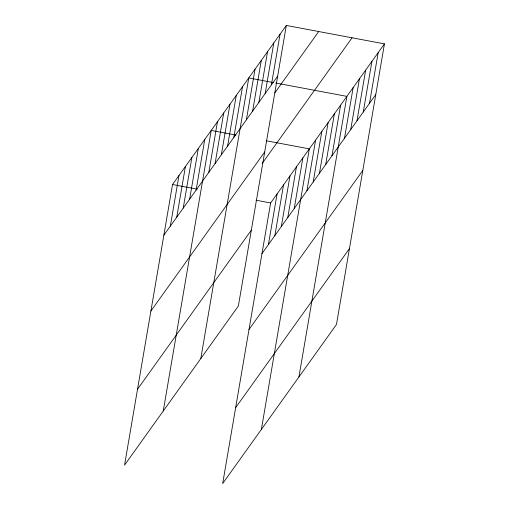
<?xml version="1.0" encoding="UTF-8"?>
<svg xmlns="http://www.w3.org/2000/svg" width="509" height="509" viewBox="0 0 509 509"><rect width="100%" height="100%" fill="white"/><g stroke="black" fill="none" stroke-linecap="round" stroke-linejoin="round"><path stroke-width="0.76" d="M286.325 25.45L172.526 184.519L124.559 465.118L238.365 306.049L286.325 25.45L384.441 43.882L336.474 324.481L222.675 483.55L270.635 202.951L384.441 43.882M170.318 226.149L178.971 175.503M176.763 217.133L185.422 166.488M183.215 208.117L191.874 157.478M189.666 199.102L198.319 148.463M196.111 190.092L204.771 139.447M163.255 411.037L211.216 130.431L235.883 135.07M208.817 172.328L217.477 121.683M215.078 163.58L223.737 112.934M221.339 154.831L229.992 104.186M227.599 146.083L236.252 95.438M233.854 137.335L242.513 86.689M200.807 358.54L248.774 77.941L273.441 82.579M246.375 119.838L255.028 69.192M252.636 111.089L261.289 60.444M258.89 102.341L267.549 51.695M265.151 93.592L273.81 42.947M271.412 84.844L280.065 34.198M268.428 244.581L277.087 193.935M274.879 235.565L283.532 184.92M281.324 226.55L289.984 175.91M287.776 217.54L296.435 166.895M294.227 208.525L302.88 157.879M261.365 429.469L309.332 148.87L266.092 140.745M306.933 190.76L315.586 140.121M313.194 182.012L321.847 131.373M319.448 173.264L328.108 122.618M325.709 164.515L334.368 113.87M331.97 155.767L340.623 105.121M298.923 376.978L346.884 96.373L275.751 83.012M344.485 138.27L353.144 87.624M350.746 129.521L359.405 78.876M357.006 120.773L365.659 70.127M363.267 112.025L371.92 61.379M369.521 103.276L378.181 52.631M163.866 235.158L277.672 76.096M274.892 92.772L318.704 31.533M150.899 311.044L264.699 151.981M262.211 163.389L352.063 37.8M137.532 389.232L251.331 230.163M261.982 253.59L375.782 94.528M249.009 329.476L362.809 170.413M235.648 407.664L349.448 248.596M172.526 184.519L197.193 189.151M255.989 200.196L270.635 202.951"/></g></svg>
